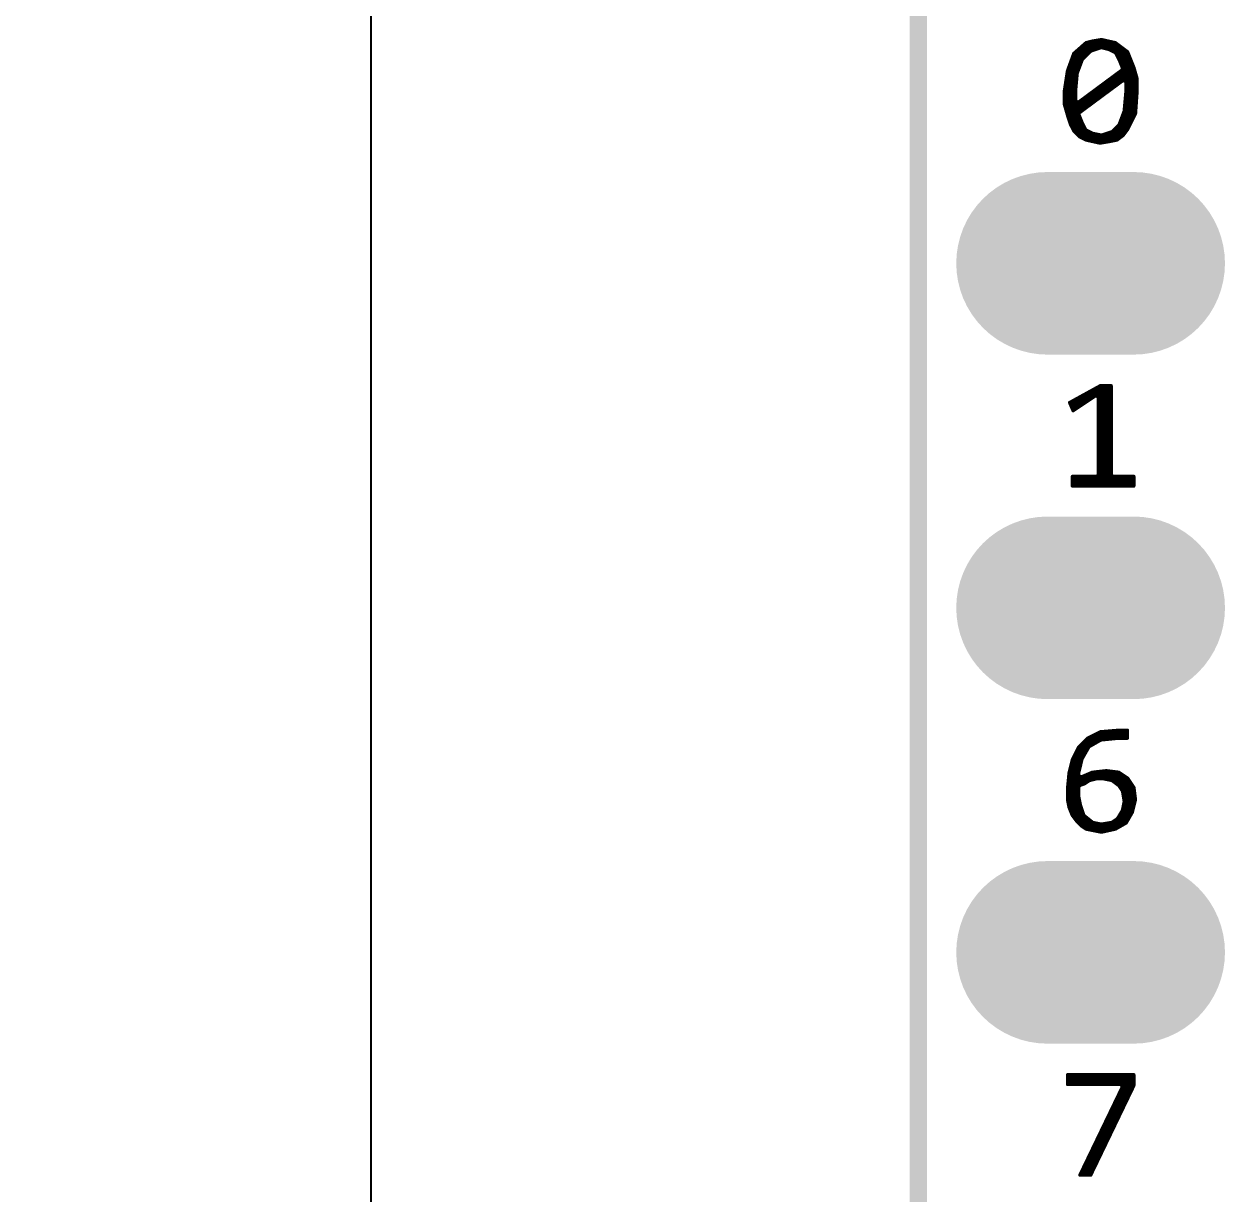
# Model space of a CAD drawing. Extents: x 18.8 to 58.3, y 22.4 to 94.7.
# Drawn here: x 18.81 to 27.66, y 57.86 to 66.49 of the extents above; entities that cross this region are included whole.
import ezdxf

# ---------------------------------------------------------------- set-up
doc = ezdxf.new("R2010")
doc.units = 0
doc.header["$MEASUREMENT"] = 0
doc.layers.get('0').update_dxf_attribs({"linetype": 'CONTINUOUS'})
doc.layers.get('Defpoints').update_dxf_attribs({"linetype": 'CONTINUOUS'})
doc.layers.add('SILKTOP_PHO', color=251, linetype='CONTINUOUS')
doc.layers.add('SOLDERTOP_PHO', color=7, linetype='CONTINUOUS')
doc.styles.get("Standard").update_dxf_attribs({"font": 'arial.ttf'})
doc.dimstyles.get("Standard").update_dxf_attribs({"dimtxt": 1.5, "dimasz": 1.5, "dimexe": 0.18, "dimexo": 0, "dimgap": 0.5, "dimtad": 0, "dimtih": 1, "dimtoh": 1, "dimzin": 0, "dimdsep": 46, "dimtxsty": 'Standard', "dimcen": 0.09, "dimadec": 0, "dimazin": 0, "dimtfac": 1, "dimtofl": 0, "dimtmove": 2, "dimatfit": 3, "dimfxl": 1, "dimtolj": 1, "dimtzin": 0, "dimarcsym": 0})

# ---------------------------------------------------------------- blocks, each defined once
blk = doc.blocks.new('ROUND_1')
at = {"const_width": 0.0127}
blk.add_lwpolyline([(-0.00635, 0, 1), (0.00635, 0, 1)], format="xyb", close=True, dxfattribs=at)
blk = doc.blocks.new('OBLONG_245')
at = {"const_width": 1.3462}
blk.add_lwpolyline([(0.3175, 0), (-0.3175, 0)], dxfattribs=at)
at = {"const_width": 0.6731}
for points in [[(-0.65405, 0, 1), (0.01905, 0, 1)], [(-0.01905, 0, 1), (0.65405, 0, 1)]]:
    blk.add_lwpolyline(points, format="xyb", close=True, dxfattribs=at)
blk = doc.blocks.new('*D70')
at = {"color": 0, "linetype": 'Continuous', "lineweight": -2}
for p, q in [((25.9319, 79.0001), (21.1826, 79.0001)), ((21.3626, 77.5001), (21.3626, 53.4664)), ((21.3626, 26.9), (21.3626, 50.9337)), ((25.9319, 25.4), (21.1826, 25.4))]:
    blk.add_line(p, q, dxfattribs=at)
at = {"color": 0, "linetype": 'Continuous'}
for points in [[(21.1126, 77.5001), (21.6126, 77.5001), (21.3626, 79.0001)], [(21.1126, 26.9), (21.6126, 26.9), (21.3626, 25.4)]]:
    blk.add_solid(points, dxfattribs=at)
at = {"layer": 'Defpoints', "color": 0, "linetype": 'Continuous'}
for p in [(25.9319, 79.0001), (21.3626, 25.4), (25.9319, 25.4)]:
    blk.add_point(p, dxfattribs=at)
at = {"color": 0, "linetype": 'Continuous', "insert": (21.3626, 52.2), "char_height": 1.5, "attachment_point": 5}
blk.add_mtext('\\A1;53.60', dxfattribs=at)

msp = doc.modelspace()

# ---------------------------------------------------------------- linework, layer by layer
at = {"layer": 'SILKTOP_PHO'}
for points, const_width in [([(25.4, 78.49997), (25.4, 25.900126)], 0.127), ([(26.63698, 66.351404), (26.546302, 66.271902)], 0.0254), ([(26.5938, 66.188844), (26.5938, 66.313558)], 0.0254), ([(26.6192, 66.237866), (26.6192, 66.33591)], 0.0254), ([(26.681176, 66.36258), (26.63698, 66.351404)], 0.0254), ([(26.6446, 66.263266), (26.6446, 66.353436)], 0.0254), ([(26.67, 66.288666), (26.67, 66.359786)], 0.0254), ([(26.674572, 66.29146), (26.7462, 66.315336)], 0.0254), ([(26.75001, 66.37401), (26.681176, 66.36258)], 0.0254), ([(26.6954, 66.298318), (26.6954, 66.364866)], 0.0254), ([(26.7208, 66.306954), (26.7208, 66.369184)], 0.0254), ([(26.7462, 66.315336), (26.7462, 66.373248)], 0.0254), ([(26.7462, 66.315336), (26.753312, 66.31559)], 0.0254), ([(26.852372, 66.35115), (26.75001, 66.37401)], 0.0254), ([(26.753312, 66.31559), (26.801064, 66.303652)], 0.0254), ([(26.7716, 66.311018), (26.7716, 66.369184)], 0.0254), ([(26.797, 66.304668), (26.797, 66.363596)], 0.0254), ([(26.801064, 66.303652), (26.803858, 66.302636)], 0.0254), ([(26.8224, 66.293492), (26.8224, 66.357754)], 0.0254), ([(26.8478, 66.280792), (26.8478, 66.352166)], 0.0254), ([(26.942796, 66.283332), (26.852372, 66.35115)], 0.0254), ([(26.8732, 66.241168), (26.8732, 66.335656)], 0.0254), ([(26.8986, 66.181732), (26.8986, 66.316606)], 0.0254), ([(26.546302, 66.271902), (26.500074, 66.144902)], 0.0254), ([(26.543, 65.707514), (26.543, 66.263266)], 0.0254), ([(26.5684, 66.10223), (26.5684, 66.29146)], 0.0254), ([(26.571194, 66.128646), (26.607008, 66.22415)], 0.0254), ([(26.607008, 66.22415), (26.610056, 66.228722)], 0.0254), ([(26.610056, 66.228722), (26.669746, 66.288412)], 0.0254), ([(26.669746, 66.288412), (26.674572, 66.29146)], 0.0254), ([(26.803858, 66.302636), (26.85161, 66.27876)], 0.0254), ([(26.85161, 66.27876), (26.857198, 66.273172)], 0.0254), ([(26.857198, 66.273172), (26.881074, 66.22542)], 0.0254), ([(26.881074, 66.22542), (26.881582, 66.224404)], 0.0254), ([(26.881582, 66.224404), (26.905458, 66.164714)], 0.0254), ([(26.924, 66.075306), (26.924, 66.297556)], 0.0254), ([(26.989024, 66.167762), (26.942796, 66.283332)], 0.0254), ([(26.9494, 65.726818), (26.9494, 66.266822)], 0.0254), ([(26.500074, 66.144902), (26.476452, 65.991994)], 0.0254), ([(26.5176, 65.763902), (26.5176, 66.193416)], 0.0254), ([(26.570432, 66.125344), (26.571194, 66.128646)], 0.0254), ([(26.90114, 66.149728), (26.578814, 65.910968)], 0.0254), ([(26.8732, 66.047366), (26.8732, 66.129154)], 0.0254), ([(26.8986, 66.066416), (26.8986, 66.14795)], 0.0254), ([(26.90622, 66.159888), (26.90114, 66.149728)], 0.0254), ([(26.905458, 66.164714), (26.90622, 66.159888)], 0.0254), ([(26.9748, 65.777618), (26.9748, 66.203322)], 0.0254), ([(27.012138, 66.086482), (26.989024, 66.167762)], 0.0254), ([(27.0002, 65.828418), (27.0002, 66.128646)], 0.0254), ([(26.4922, 65.843912), (26.4922, 66.094102)], 0.0254), ([(26.558494, 65.994026), (26.570432, 66.125344)], 0.0254), ([(26.58745, 65.835784), (26.91003, 66.074798)], 0.0254), ([(26.7716, 65.972182), (26.7716, 66.053716)], 0.0254), ([(26.797, 65.990978), (26.797, 66.072512)], 0.0254), ([(26.8224, 66.009774), (26.8224, 66.091562)], 0.0254), ([(26.8478, 66.02857), (26.8478, 66.110358)], 0.0254), ([(26.91003, 66.074798), (26.930096, 66.064384)], 0.0254), ([(26.930096, 66.064384), (26.930096, 65.980818)], 0.0254), ([(27.012138, 65.993264), (27.012138, 66.086482)], 0.0254), ([(26.476452, 65.991994), (26.476452, 65.89903)], 0.0254), ([(26.558494, 65.992756), (26.558494, 65.994026)], 0.0254), ([(26.558494, 65.921128), (26.558494, 65.992756)], 0.0254), ([(26.6446, 65.878202), (26.6446, 65.959736)], 0.0254), ([(26.67, 65.896998), (26.67, 65.978532)], 0.0254), ([(26.6954, 65.915794), (26.6954, 65.997328)], 0.0254), ([(26.7208, 65.93459), (26.7208, 66.016124)], 0.0254), ([(26.7462, 65.953386), (26.7462, 66.03492)], 0.0254), ([(26.930096, 65.979802), (26.918158, 65.848484)], 0.0254), ([(26.930096, 65.980818), (26.930096, 65.979802)], 0.0254), ([(27.000454, 65.82918), (27.012138, 65.993264)], 0.0254), ([(26.476452, 65.89903), (26.49982, 65.817496)], 0.0254), ([(26.578814, 65.910968), (26.558494, 65.921128)], 0.0254), ([(26.5684, 65.67932), (26.5684, 65.908936)], 0.0254), ([(26.5938, 65.84061), (26.5938, 65.922144)], 0.0254), ([(26.6192, 65.859406), (26.6192, 65.94094)], 0.0254), ([(26.924, 65.688464), (26.924, 65.912238)], 0.0254), ([(26.49982, 65.817496), (26.523188, 65.746884)], 0.0254), ([(26.58237, 65.825624), (26.58745, 65.835784)], 0.0254), ([(26.583386, 65.821052), (26.58237, 65.825624)], 0.0254), ([(26.607262, 65.761362), (26.583386, 65.821052)], 0.0254), ([(26.5938, 65.655444), (26.5938, 65.794636)], 0.0254), ([(26.917396, 65.845182), (26.881582, 65.749678)], 0.0254), ([(26.8986, 65.66027), (26.8986, 65.79489)], 0.0254), ([(26.918158, 65.848484), (26.917396, 65.845182)], 0.0254), ([(26.942542, 65.713102), (27.000454, 65.82918)], 0.0254), ([(26.523188, 65.746884), (26.545794, 65.701926)], 0.0254), ([(26.545794, 65.701926), (26.590752, 65.656968)], 0.0254), ([(26.607516, 65.760346), (26.607262, 65.761362)], 0.0254), ([(26.631392, 65.712594), (26.607516, 65.760346)], 0.0254), ([(26.6192, 65.642744), (26.6192, 65.737232)], 0.0254), ([(26.637234, 65.706752), (26.631392, 65.712594)], 0.0254), ([(26.684986, 65.682876), (26.637234, 65.706752)], 0.0254), ([(26.6446, 65.632584), (26.6446, 65.703196)], 0.0254), ([(26.67, 65.626996), (26.67, 65.690496)], 0.0254), ([(26.825956, 65.694306), (26.754328, 65.67043)], 0.0254), ([(26.797, 65.621408), (26.797, 65.684654)], 0.0254), ([(26.8224, 65.626234), (26.8224, 65.693036)], 0.0254), ([(26.831036, 65.697354), (26.825956, 65.694306)], 0.0254), ([(26.878788, 65.745106), (26.831036, 65.697354)], 0.0254), ([(26.8478, 65.631314), (26.8478, 65.714118)], 0.0254), ([(26.8732, 65.64122), (26.8732, 65.739518)], 0.0254), ([(26.881582, 65.749678), (26.878788, 65.745106)], 0.0254), ([(26.908506, 65.667636), (26.942542, 65.713102)], 0.0254), ([(26.590752, 65.656968), (26.635202, 65.63487)], 0.0254), ([(26.635202, 65.63487), (26.738834, 65.611756)], 0.0254), ([(26.688034, 65.68186), (26.684986, 65.682876)], 0.0254), ([(26.747724, 65.669922), (26.688034, 65.68186)], 0.0254), ([(26.6954, 65.621408), (26.6954, 65.680336)], 0.0254), ([(26.7208, 65.61582), (26.7208, 65.675256)], 0.0254), ([(26.738834, 65.611756), (26.807668, 65.623186)], 0.0254), ([(26.7462, 65.613026), (26.7462, 65.670176)], 0.0254), ([(26.754328, 65.67043), (26.747724, 65.669922)], 0.0254), ([(26.7716, 65.617344), (26.7716, 65.676018)], 0.0254), ([(26.807668, 65.623186), (26.86431, 65.634616)], 0.0254), ([(26.86431, 65.634616), (26.908506, 65.667636)], 0.0254), ([(26.741628, 63.822326), (26.515822, 63.69812)], 0.0254), ([(26.540968, 63.638938), (26.707338, 63.749936)], 0.0254), ([(26.5938, 63.674244), (26.5938, 63.740792)], 0.0254), ([(26.6192, 63.691008), (26.6192, 63.754762)], 0.0254), ([(26.6446, 63.708026), (26.6446, 63.768732)], 0.0254), ([(26.67, 63.725044), (26.67, 63.782702)], 0.0254), ([(26.6954, 63.741808), (26.6954, 63.796672)], 0.0254), ([(26.707338, 63.749936), (26.72715, 63.739522)], 0.0254), ([(26.7208, 63.750444), (26.7208, 63.810642)], 0.0254), ([(26.72715, 63.739522), (26.72715, 63.166244)], 0.0254), ([(26.82113, 63.822326), (26.741628, 63.822326)], 0.0254), ([(26.7462, 63.08344), (26.7462, 63.822326)], 0.0254), ([(26.7716, 63.08344), (26.7716, 63.822326)], 0.0254), ([(26.797, 63.08344), (26.797, 63.822326)], 0.0254), ([(26.82113, 63.166244), (26.82113, 63.822326)], 0.0254), ([(26.515822, 63.69812), (26.540968, 63.638938)], 0.0254), ([(26.5176, 63.693802), (26.5176, 63.698882)], 0.0254), ([(26.543, 63.640208), (26.543, 63.712852)], 0.0254), ([(26.5684, 63.657226), (26.5684, 63.726822)], 0.0254), ([(26.71445, 63.153544), (26.536142, 63.153544)], 0.0254), ([(26.536142, 63.153544), (26.536142, 63.08344)], 0.0254), ([(26.543, 63.08344), (26.543, 63.153544)], 0.0254), ([(26.5684, 63.08344), (26.5684, 63.153544)], 0.0254), ([(26.5938, 63.08344), (26.5938, 63.153544)], 0.0254), ([(26.6192, 63.08344), (26.6192, 63.153544)], 0.0254), ([(26.6446, 63.08344), (26.6446, 63.153544)], 0.0254), ([(26.67, 63.08344), (26.67, 63.153544)], 0.0254), ([(26.6954, 63.08344), (26.6954, 63.153544)], 0.0254), ([(26.72715, 63.166244), (26.71445, 63.153544)], 0.0254), ([(26.7208, 63.08344), (26.7208, 63.155322)], 0.0254), ([(26.83383, 63.153544), (26.82113, 63.166244)], 0.0254), ([(26.8224, 63.08344), (26.8224, 63.16091)], 0.0254), ([(26.988262, 63.153544), (26.83383, 63.153544)], 0.0254), ([(26.8478, 63.08344), (26.8478, 63.153544)], 0.0254), ([(26.8732, 63.08344), (26.8732, 63.153544)], 0.0254), ([(26.8986, 63.08344), (26.8986, 63.153544)], 0.0254), ([(26.924, 63.08344), (26.924, 63.153544)], 0.0254), ([(26.9494, 63.08344), (26.9494, 63.153544)], 0.0254), ([(26.9748, 63.08344), (26.9748, 63.153544)], 0.0254), ([(26.988262, 63.08344), (26.988262, 63.153544)], 0.0254), ([(26.536142, 63.08344), (26.988262, 63.08344)], 0.0254), ([(26.741882, 61.270642), (26.650442, 61.224668)], 0.0254), ([(26.7208, 61.197236), (26.7208, 61.259974)], 0.0254), ([(26.88209, 61.282326), (26.741882, 61.270642)], 0.0254), ([(26.7462, 61.21146), (26.7462, 61.270896)], 0.0254), ([(26.7716, 61.214254), (26.7716, 61.272928)], 0.0254), ([(26.797, 61.216794), (26.797, 61.275214)], 0.0254), ([(26.8224, 61.219334), (26.8224, 61.277246)], 0.0254), ([(26.8478, 61.221874), (26.8478, 61.279278)], 0.0254), ([(26.8732, 61.22416), (26.8732, 61.281564)], 0.0254), ([(26.94051, 61.282326), (26.88209, 61.282326)], 0.0254), ([(26.8986, 61.22416), (26.8986, 61.282326)], 0.0254), ([(26.924, 61.22416), (26.924, 61.282326)], 0.0254), ([(26.94051, 61.22416), (26.94051, 61.282326)], 0.0254), ([(26.650442, 61.224668), (26.581608, 61.156088)], 0.0254), ([(26.5938, 61.01969), (26.5938, 61.16828)], 0.0254), ([(26.6192, 61.094112), (26.6192, 61.19368)], 0.0254), ([(26.6446, 61.138562), (26.6446, 61.21908)], 0.0254), ([(26.660348, 61.162692), (26.743914, 61.210444)], 0.0254), ([(26.67, 61.168026), (26.67, 61.234574)], 0.0254), ([(26.6954, 61.182758), (26.6954, 61.247274)], 0.0254), ([(26.743914, 61.210444), (26.748994, 61.211968)], 0.0254), ([(26.748994, 61.211968), (26.868374, 61.223906)], 0.0254), ([(26.868374, 61.223906), (26.869644, 61.22416)], 0.0254), ([(26.869644, 61.22416), (26.94051, 61.22416)], 0.0254), ([(26.581608, 61.156088), (26.53538, 61.063632)], 0.0254), ([(26.5684, 60.611512), (26.5684, 61.129672)], 0.0254), ([(26.608024, 61.0743), (26.655776, 61.157866)], 0.0254), ([(26.655776, 61.157866), (26.660348, 61.162692)], 0.0254), ([(26.53538, 61.063632), (26.512012, 60.970414)], 0.0254), ([(26.5176, 60.698888), (26.5176, 60.992258)], 0.0254), ([(26.543, 60.645294), (26.543, 61.078872)], 0.0254), ([(26.582878, 60.975494), (26.606754, 61.071252)], 0.0254), ([(26.606754, 61.071252), (26.608024, 61.0743)], 0.0254), ([(26.512012, 60.970414), (26.500328, 60.852558)], 0.0254), ([(26.58237, 60.972446), (26.582878, 60.975494)], 0.0254), ([(26.58237, 60.94857), (26.58237, 60.972446)], 0.0254), ([(26.60015, 60.936886), (26.58237, 60.94857)], 0.0254), ([(26.5938, 60.877958), (26.5938, 60.936124)], 0.0254), ([(26.681938, 60.971938), (26.60015, 60.936886)], 0.0254), ([(26.6192, 60.886594), (26.6192, 60.945268)], 0.0254), ([(26.625296, 60.888626), (26.659586, 60.911486)], 0.0254), ([(26.6446, 60.901326), (26.6446, 60.955936)], 0.0254), ([(26.659586, 60.911486), (26.66365, 60.913264)], 0.0254), ([(26.66365, 60.913264), (26.711402, 60.925202)], 0.0254), ([(26.67, 60.914788), (26.67, 60.966858)], 0.0254), ([(26.786078, 60.983622), (26.681938, 60.971938)], 0.0254), ([(26.6954, 60.921138), (26.6954, 60.973462)], 0.0254), ([(26.711402, 60.925202), (26.71445, 60.925456)], 0.0254), ([(26.71445, 60.925456), (26.762202, 60.925456)], 0.0254), ([(26.7208, 60.925456), (26.7208, 60.976256)], 0.0254), ([(26.7462, 60.925456), (26.7462, 60.979304)], 0.0254), ([(26.762202, 60.925456), (26.764742, 60.925202)], 0.0254), ([(26.764742, 60.925202), (26.824432, 60.913264)], 0.0254), ([(26.7716, 60.923932), (26.7716, 60.982098)], 0.0254), ([(26.87701, 60.972192), (26.786078, 60.983622)], 0.0254), ([(26.797, 60.918852), (26.797, 60.982352)], 0.0254), ([(26.8224, 60.913772), (26.8224, 60.97905)], 0.0254), ([(26.824432, 60.913264), (26.829512, 60.910978)], 0.0254), ([(26.829512, 60.910978), (26.877264, 60.875164)], 0.0254), ([(26.8478, 60.897516), (26.8478, 60.976002)], 0.0254), ([(26.8732, 60.878466), (26.8732, 60.9727)], 0.0254), ([(26.944066, 60.927488), (26.87701, 60.972192)], 0.0254), ([(26.8986, 60.844684), (26.8986, 60.957968)], 0.0254), ([(26.924, 60.595256), (26.924, 60.94095)], 0.0254), ([(26.98877, 60.860432), (26.944066, 60.927488)], 0.0254), ([(26.9494, 60.630054), (26.9494, 60.919614)], 0.0254), ([(26.500328, 60.852558), (26.500328, 60.77077)], 0.0254), ([(26.58237, 60.865004), (26.591006, 60.877196)], 0.0254), ([(26.58237, 60.793376), (26.58237, 60.865004)], 0.0254), ([(26.591006, 60.877196), (26.625296, 60.888626)], 0.0254), ([(26.877264, 60.875164), (26.880312, 60.872116)], 0.0254), ([(26.880312, 60.872116), (26.904188, 60.836302)], 0.0254), ([(26.904188, 60.836302), (26.90622, 60.831222)], 0.0254), ([(26.90622, 60.831222), (26.918158, 60.759594)], 0.0254), ([(26.9748, 60.674504), (26.9748, 60.881514)], 0.0254), ([(27.0002, 60.770262), (26.98877, 60.860432)], 0.0254), ([(26.500328, 60.77077), (26.511758, 60.713366)], 0.0254), ([(26.582624, 60.790836), (26.58237, 60.793376)], 0.0254), ([(26.594562, 60.731146), (26.582624, 60.790836)], 0.0254), ([(26.5938, 60.585858), (26.5938, 60.73521)], 0.0254), ([(26.59507, 60.729622), (26.594562, 60.731146)], 0.0254), ([(26.618946, 60.657994), (26.59507, 60.729622)], 0.0254), ([(26.917904, 60.755022), (26.905966, 60.695332)], 0.0254), ([(26.918158, 60.757562), (26.917904, 60.755022)], 0.0254), ([(26.918158, 60.759594), (26.918158, 60.757562)], 0.0254), ([(26.97734, 60.678822), (27.0002, 60.770262)], 0.0254), ([(26.511758, 60.713366), (26.534618, 60.65647)], 0.0254), ([(26.534618, 60.65647), (26.568908, 60.61075)], 0.0254), ([(26.62301, 60.652152), (26.618946, 60.657994)], 0.0254), ([(26.6192, 60.565792), (26.6192, 60.657232)], 0.0254), ([(26.6827, 60.6044), (26.62301, 60.652152)], 0.0254), ([(26.904442, 60.691268), (26.868628, 60.631578)], 0.0254), ([(26.8732, 60.566046), (26.8732, 60.639198)], 0.0254), ([(26.8986, 60.580524), (26.8986, 60.681616)], 0.0254), ([(26.905966, 60.695332), (26.904442, 60.691268)], 0.0254), ([(26.932128, 60.599828), (26.97734, 60.678822)], 0.0254), ([(26.568908, 60.61075), (26.603198, 60.57646)], 0.0254), ([(26.603198, 60.57646), (26.635964, 60.554616)], 0.0254), ([(26.635964, 60.554616), (26.750264, 60.531756)], 0.0254), ([(26.6446, 60.552838), (26.6446, 60.63488)], 0.0254), ([(26.67, 60.547758), (26.67, 60.61456)], 0.0254), ([(26.688034, 60.60186), (26.6827, 60.6044)], 0.0254), ([(26.747724, 60.589922), (26.688034, 60.60186)], 0.0254), ([(26.6954, 60.542678), (26.6954, 60.600336)], 0.0254), ([(26.7208, 60.537598), (26.7208, 60.595256)], 0.0254), ([(26.7462, 60.532518), (26.7462, 60.590176)], 0.0254), ([(26.752296, 60.589922), (26.747724, 60.589922)], 0.0254), ([(26.750264, 60.531756), (26.853134, 60.554616)], 0.0254), ([(26.823924, 60.60186), (26.752296, 60.589922)], 0.0254), ([(26.7716, 60.536582), (26.7716, 60.59297)], 0.0254), ([(26.797, 60.54217), (26.797, 60.597288)], 0.0254), ([(26.8224, 60.547758), (26.8224, 60.601606)], 0.0254), ([(26.829004, 60.603892), (26.823924, 60.60186)], 0.0254), ([(26.864818, 60.627768), (26.829004, 60.603892)], 0.0254), ([(26.8478, 60.5536), (26.8478, 60.616338)], 0.0254), ([(26.853134, 60.554616), (26.932128, 60.599828)], 0.0254), ([(26.868628, 60.631578), (26.864818, 60.627768)], 0.0254), ([(26.988262, 58.742326), (26.500328, 58.742326)], 0.0254), ([(26.500328, 58.742326), (26.500328, 58.672222)], 0.0254), ([(26.5176, 58.672222), (26.5176, 58.742326)], 0.0254), ([(26.543, 58.672222), (26.543, 58.742326)], 0.0254), ([(26.5684, 58.672222), (26.5684, 58.742326)], 0.0254), ([(26.5938, 58.672222), (26.5938, 58.742326)], 0.0254), ([(26.6192, 58.672222), (26.6192, 58.742326)], 0.0254), ([(26.6446, 58.672222), (26.6446, 58.742326)], 0.0254), ([(26.67, 58.672222), (26.67, 58.742326)], 0.0254), ([(26.6954, 58.672222), (26.6954, 58.742326)], 0.0254), ([(26.7208, 58.672222), (26.7208, 58.742326)], 0.0254), ([(26.7462, 58.672222), (26.7462, 58.742326)], 0.0254), ([(26.7716, 58.672222), (26.7716, 58.742326)], 0.0254), ([(26.797, 58.672222), (26.797, 58.742326)], 0.0254), ([(26.8224, 58.672222), (26.8224, 58.742326)], 0.0254), ([(26.8478, 58.672222), (26.8478, 58.742326)], 0.0254), ([(26.8732, 58.672222), (26.8732, 58.742326)], 0.0254), ([(26.8986, 58.670952), (26.8986, 58.742326)], 0.0254), ([(26.924, 58.528712), (26.924, 58.742326)], 0.0254), ([(26.9494, 58.581544), (26.9494, 58.742326)], 0.0254), ([(26.9748, 58.634122), (26.9748, 58.742326)], 0.0254), ([(26.988262, 58.662316), (26.988262, 58.742326)], 0.0254), ([(26.500328, 58.672222), (26.89352, 58.672222)], 0.0254), ([(26.90495, 58.653934), (26.591514, 58.00344)], 0.0254), ([(26.670762, 58.00344), (26.988262, 58.662316)], 0.0254), ([(26.89352, 58.672222), (26.90495, 58.653934)], 0.0254), ([(26.8986, 58.476134), (26.8986, 58.640472)], 0.0254), ([(26.8478, 58.370724), (26.8478, 58.535062)], 0.0254), ([(26.8732, 58.423556), (26.8732, 58.587894)], 0.0254), ([(26.797, 58.265314), (26.797, 58.429906)], 0.0254), ([(26.8224, 58.318146), (26.8224, 58.482484)], 0.0254), ([(26.7716, 58.212736), (26.7716, 58.377074)], 0.0254), ([(26.7208, 58.107326), (26.7208, 58.271664)], 0.0254), ([(26.7462, 58.160158), (26.7462, 58.324496)], 0.0254), ([(26.67, 58.00344), (26.67, 58.166508)], 0.0254), ([(26.6954, 58.054748), (26.6954, 58.219086)], 0.0254), ([(26.6446, 58.00344), (26.6446, 58.113676)], 0.0254), ([(26.591514, 58.00344), (26.670762, 58.00344)], 0.0254), ([(26.5938, 58.00344), (26.5938, 58.008266)], 0.0254), ([(26.6192, 58.00344), (26.6192, 58.061098)], 0.0254)]:
    msp.add_lwpolyline(points, dxfattribs=dict(at, const_width=const_width))
at = {"layer": 'SOLDERTOP_PHO', "const_width": 0.127}
msp.add_lwpolyline([(25.4, 78.49997), (25.4, 25.900126)], dxfattribs=at)

# ---------------------------------------------------------------- block references
at = {"layer": 'SILKTOP_PHO'}
for p in [(26.5938, 66.313558), (26.6192, 66.33591), (26.63698, 66.351404), (26.6446, 66.353436), (26.67, 66.359786), (26.681176, 66.36258), (26.6954, 66.364866), (26.7208, 66.369184), (26.7208, 66.306954), (26.7462, 66.373248), (26.7462, 66.315336), (26.7462, 66.315336), (26.75001, 66.37401), (26.753312, 66.31559), (26.7716, 66.369184), (26.7716, 66.311018), (26.797, 66.363596), (26.797, 66.304668), (26.801064, 66.303652), (26.8224, 66.357754), (26.8478, 66.352166), (26.852372, 66.35115), (26.8732, 66.335656), (26.8986, 66.316606), (26.543, 66.263266), (26.546302, 66.271902), (26.5684, 66.29146), (26.607008, 66.22415), (26.610056, 66.228722), (26.6192, 66.237866), (26.6446, 66.263266), (26.669746, 66.288412), (26.67, 66.288666), (26.674572, 66.29146), (26.6954, 66.298318), (26.803858, 66.302636), (26.8224, 66.293492), (26.8478, 66.280792), (26.85161, 66.27876), (26.857198, 66.273172), (26.8732, 66.241168), (26.881074, 66.22542), (26.881582, 66.224404), (26.924, 66.297556), (26.942796, 66.283332), (26.9494, 66.266822), (26.500074, 66.144902), (26.5176, 66.193416), (26.571194, 66.128646), (26.5938, 66.188844), (26.8732, 66.129154), (26.8986, 66.181732), (26.8986, 66.14795), (26.90114, 66.149728), (26.905458, 66.164714), (26.90622, 66.159888), (26.90622, 66.159888), (26.9748, 66.203322), (26.989024, 66.167762), (27.0002, 66.128646), (26.4922, 66.094102), (26.5684, 66.10223), (26.570432, 66.125344), (26.7716, 66.053716), (26.797, 66.072512), (26.8224, 66.091562), (26.8478, 66.110358), (26.8732, 66.047366), (26.8986, 66.066416), (26.91003, 66.074798), (26.924, 66.075306), (26.930096, 66.064384), (26.930096, 66.064384), (27.012138, 66.086482), (27.012138, 66.086482), (26.476452, 65.991994), (26.558494, 65.994026), (26.558494, 65.992756), (26.6446, 65.959736), (26.67, 65.978532), (26.6954, 65.997328), (26.7208, 66.016124), (26.7462, 66.03492), (26.7462, 65.953386), (26.7716, 65.972182), (26.797, 65.990978), (26.8224, 66.009774), (26.8478, 66.02857), (26.930096, 65.980818), (26.930096, 65.979802), (27.012138, 65.993264), (26.476452, 65.89903), (26.558494, 65.921128), (26.5684, 65.908936), (26.578814, 65.910968), (26.5938, 65.922144), (26.6192, 65.94094), (26.6446, 65.878202), (26.67, 65.896998), (26.6954, 65.915794), (26.7208, 65.93459), (26.924, 65.912238), (26.4922, 65.843912), (26.49982, 65.817496), (26.58237, 65.825624), (26.583386, 65.821052), (26.58745, 65.835784), (26.5938, 65.84061), (26.5938, 65.794636), (26.6192, 65.859406), (26.8986, 65.79489), (26.917396, 65.845182), (26.918158, 65.848484), (26.9748, 65.777618), (27.0002, 65.828418), (27.000454, 65.82918), (26.5176, 65.763902), (26.523188, 65.746884), (26.543, 65.707514), (26.545794, 65.701926), (26.607262, 65.761362), (26.607516, 65.760346), (26.6192, 65.737232), (26.631392, 65.712594), (26.637234, 65.706752), (26.6446, 65.703196), (26.67, 65.690496), (26.797, 65.684654), (26.8224, 65.693036), (26.825956, 65.694306), (26.831036, 65.697354), (26.8478, 65.714118), (26.8732, 65.739518), (26.878788, 65.745106), (26.881582, 65.749678), (26.924, 65.688464), (26.942542, 65.713102), (26.9494, 65.726818), (26.5684, 65.67932), (26.590752, 65.656968), (26.5938, 65.655444), (26.6192, 65.642744), (26.635202, 65.63487), (26.6446, 65.632584), (26.67, 65.626996), (26.684986, 65.682876), (26.688034, 65.68186), (26.6954, 65.680336), (26.6954, 65.621408), (26.7208, 65.675256), (26.7208, 65.61582), (26.738834, 65.611756), (26.7462, 65.670176), (26.7462, 65.613026), (26.747724, 65.669922), (26.754328, 65.67043), (26.7716, 65.676018), (26.7716, 65.617344), (26.797, 65.621408), (26.807668, 65.623186), (26.8224, 65.626234), (26.8478, 65.631314), (26.86431, 65.634616), (26.8732, 65.64122), (26.8986, 65.66027), (26.908506, 65.667636), (26.5938, 63.740792), (26.6192, 63.754762), (26.6446, 63.768732), (26.67, 63.782702), (26.6954, 63.796672), (26.6954, 63.741808), (26.707338, 63.749936), (26.7208, 63.810642), (26.7208, 63.750444), (26.72715, 63.739522), (26.741628, 63.822326), (26.7462, 63.822326), (26.7716, 63.822326), (26.797, 63.822326), (26.82113, 63.822326), (26.515822, 63.69812), (26.5176, 63.698882), (26.5176, 63.693802), (26.543, 63.712852), (26.5684, 63.726822), (26.5684, 63.657226), (26.5938, 63.674244), (26.6192, 63.691008), (26.6446, 63.708026), (26.67, 63.725044), (26.540968, 63.638938), (26.543, 63.640208), (26.536142, 63.153544), (26.543, 63.153544), (26.5684, 63.153544), (26.5938, 63.153544), (26.6192, 63.153544), (26.6446, 63.153544), (26.67, 63.153544), (26.6954, 63.153544), (26.71445, 63.153544), (26.7208, 63.155322), (26.72715, 63.166244), (26.82113, 63.166244), (26.8224, 63.16091), (26.83383, 63.153544), (26.8478, 63.153544), (26.8732, 63.153544), (26.8986, 63.153544), (26.924, 63.153544), (26.9494, 63.153544), (26.9748, 63.153544), (26.988262, 63.153544), (26.988262, 63.153544), (26.536142, 63.08344), (26.543, 63.08344), (26.5684, 63.08344), (26.5938, 63.08344), (26.6192, 63.08344), (26.6446, 63.08344), (26.67, 63.08344), (26.6954, 63.08344), (26.7208, 63.08344), (26.7462, 63.08344), (26.7716, 63.08344), (26.797, 63.08344), (26.8224, 63.08344), (26.8478, 63.08344), (26.8732, 63.08344), (26.8986, 63.08344), (26.924, 63.08344), (26.9494, 63.08344), (26.9748, 63.08344), (26.988262, 63.08344), (26.7208, 61.259974), (26.741882, 61.270642), (26.7462, 61.270896), (26.7716, 61.272928), (26.797, 61.275214), (26.8224, 61.277246), (26.8478, 61.279278), (26.8732, 61.281564), (26.88209, 61.282326), (26.8986, 61.282326), (26.924, 61.282326), (26.94051, 61.282326), (26.5938, 61.16828), (26.6192, 61.19368), (26.6446, 61.21908), (26.650442, 61.224668), (26.67, 61.234574), (26.6954, 61.247274), (26.6954, 61.182758), (26.7208, 61.197236), (26.743914, 61.210444), (26.7462, 61.21146), (26.748994, 61.211968), (26.7716, 61.214254), (26.797, 61.216794), (26.8224, 61.219334), (26.8478, 61.221874), (26.868374, 61.223906), (26.869644, 61.22416), (26.8732, 61.22416), (26.8986, 61.22416), (26.924, 61.22416), (26.94051, 61.22416), (26.5684, 61.129672), (26.581608, 61.156088), (26.6192, 61.094112), (26.6446, 61.138562), (26.655776, 61.157866), (26.660348, 61.162692), (26.67, 61.168026), (26.5176, 60.992258), (26.53538, 61.063632), (26.543, 61.078872), (26.5938, 61.01969), (26.606754, 61.071252), (26.608024, 61.0743), (26.512012, 60.970414), (26.58237, 60.972446), (26.58237, 60.94857), (26.582878, 60.975494), (26.5938, 60.936124), (26.60015, 60.936886), (26.6192, 60.945268), (26.6446, 60.955936), (26.659586, 60.911486), (26.66365, 60.913264), (26.67, 60.966858), (26.67, 60.914788), (26.681938, 60.971938), (26.681938, 60.971938), (26.6954, 60.973462), (26.6954, 60.921138), (26.711402, 60.925202), (26.71445, 60.925456), (26.7208, 60.976256), (26.7208, 60.925456), (26.7462, 60.979304), (26.7462, 60.925456), (26.762202, 60.925456), (26.764742, 60.925202), (26.7716, 60.982098), (26.7716, 60.923932), (26.786078, 60.983622), (26.797, 60.982352), (26.797, 60.918852), (26.8224, 60.97905), (26.8224, 60.913772), (26.824432, 60.913264), (26.829512, 60.910978), (26.8478, 60.976002), (26.8732, 60.9727), (26.87701, 60.972192), (26.8986, 60.957968), (26.924, 60.94095), (26.944066, 60.927488), (26.9494, 60.919614), (26.500328, 60.852558), (26.58237, 60.865004), (26.591006, 60.877196), (26.5938, 60.877958), (26.6192, 60.886594), (26.625296, 60.888626), (26.6446, 60.901326), (26.8478, 60.897516), (26.8732, 60.878466), (26.877264, 60.875164), (26.880312, 60.872116), (26.8986, 60.844684), (26.904188, 60.836302), (26.90622, 60.831222), (26.9748, 60.881514), (26.98877, 60.860432), (26.500328, 60.77077), (26.58237, 60.793376), (26.582624, 60.790836), (26.5938, 60.73521), (26.594562, 60.731146), (26.59507, 60.729622), (26.917904, 60.755022), (26.918158, 60.759594), (26.918158, 60.757562), (26.918158, 60.757562), (27.0002, 60.770262), (27.0002, 60.770262), (26.511758, 60.713366), (26.5176, 60.698888), (26.534618, 60.65647), (26.543, 60.645294), (26.618946, 60.657994), (26.6192, 60.657232), (26.62301, 60.652152), (26.8732, 60.639198), (26.8986, 60.681616), (26.904442, 60.691268), (26.905966, 60.695332), (26.9748, 60.674504), (26.97734, 60.678822), (26.5684, 60.611512), (26.568908, 60.61075), (26.5938, 60.585858), (26.603198, 60.57646), (26.6192, 60.565792), (26.635964, 60.554616), (26.6446, 60.63488), (26.6446, 60.552838), (26.67, 60.61456), (26.6827, 60.6044), (26.688034, 60.60186), (26.6954, 60.600336), (26.7208, 60.595256), (26.7462, 60.590176), (26.747724, 60.589922), (26.752296, 60.589922), (26.7716, 60.59297), (26.797, 60.597288), (26.8224, 60.601606), (26.823924, 60.60186), (26.829004, 60.603892), (26.8478, 60.616338), (26.8478, 60.5536), (26.853134, 60.554616), (26.864818, 60.627768), (26.868628, 60.631578), (26.8732, 60.566046), (26.8986, 60.580524), (26.924, 60.595256), (26.932128, 60.599828), (26.9494, 60.630054), (26.67, 60.547758), (26.6954, 60.542678), (26.7208, 60.537598), (26.7462, 60.532518), (26.750264, 60.531756), (26.7716, 60.536582), (26.797, 60.54217), (26.8224, 60.547758), (26.500328, 58.742326), (26.5176, 58.742326), (26.543, 58.742326), (26.5684, 58.742326), (26.5938, 58.742326), (26.6192, 58.742326), (26.6446, 58.742326), (26.67, 58.742326), (26.6954, 58.742326), (26.7208, 58.742326), (26.7462, 58.742326), (26.7716, 58.742326), (26.797, 58.742326), (26.8224, 58.742326), (26.8478, 58.742326), (26.8732, 58.742326), (26.8986, 58.742326), (26.924, 58.742326), (26.9494, 58.742326), (26.9748, 58.742326), (26.988262, 58.742326), (26.988262, 58.742326), (26.500328, 58.672222), (26.5176, 58.672222), (26.543, 58.672222), (26.5684, 58.672222), (26.5938, 58.672222), (26.6192, 58.672222), (26.6446, 58.672222), (26.67, 58.672222), (26.6954, 58.672222), (26.7208, 58.672222), (26.7462, 58.672222), (26.7716, 58.672222), (26.797, 58.672222), (26.8224, 58.672222), (26.8478, 58.672222), (26.8732, 58.672222), (26.89352, 58.672222), (26.8986, 58.670952), (26.8986, 58.640472), (26.90495, 58.653934), (26.9748, 58.634122), (26.988262, 58.662316), (26.8478, 58.535062), (26.8732, 58.587894), (26.924, 58.528712), (26.9494, 58.581544), (26.797, 58.429906), (26.8224, 58.482484), (26.8732, 58.423556), (26.8986, 58.476134), (26.7716, 58.377074), (26.8478, 58.370724), (26.7208, 58.271664), (26.7462, 58.324496), (26.797, 58.265314), (26.8224, 58.318146), (26.67, 58.166508), (26.6954, 58.219086), (26.7462, 58.160158), (26.7716, 58.212736), (26.6446, 58.113676), (26.7208, 58.107326), (26.591514, 58.00344), (26.5938, 58.008266), (26.5938, 58.00344), (26.6192, 58.061098), (26.6192, 58.00344), (26.6446, 58.00344), (26.67, 58.00344), (26.670762, 58.00344), (26.6954, 58.054748)]:
    msp.add_blockref('ROUND_1', p, dxfattribs=at)
at = {"layer": 'SOLDERTOP_PHO'}
for p in [(26.67, 64.725042), (26.67, 62.185042), (26.67, 59.645042)]:
    msp.add_blockref('OBLONG_245', p, dxfattribs=at)

# ---------------------------------------------------------------- dimensions: what is measured, and where the dimension line sits
at = {"linetype": 'Continuous'}
dim = msp.add_linear_dim(base=(21.362579, 25.4), p1=(25.931876, 79.000096), p2=(25.931876, 25.4), angle=90, dimstyle='Standard', dxfattribs=at)
dim.commit()
dim.dimension.update_dxf_attribs({"geometry": '*D70', "text_midpoint": (21.362579, 52.200048)})

doc.saveas('drawing.dxf')
